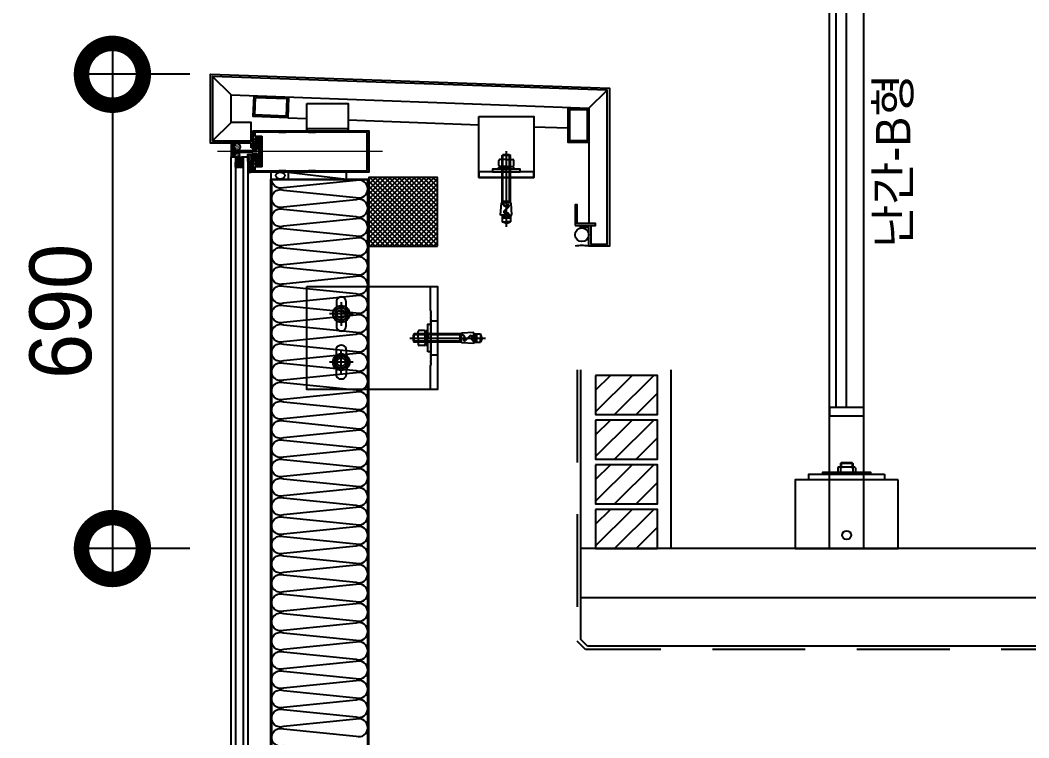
# Model space of a CAD drawing. Header units: millimetres. Extents: x 19868 to 801382, y -4805 to 85279.
# Drawn here: x 743931 to 745398, y 46713 to 47758 of the extents above; entities that cross this region are included whole.
import ezdxf

# ---------------------------------------------------------------- set-up
doc = ezdxf.new("R2010")
doc.units = ezdxf.units.MM
doc.header["$LTSCALE"] = 250
for name, pattern in [('CENTER2', [28.575, 19.05, -3.175, 3.175, -3.175]), ('HID', [2.8, 1.8, -1]), ('HIDDEN', [9.525, 6.35, -3.175])]:
    doc.linetypes.add(name, pattern=pattern)
doc.layers.get('Defpoints').update_dxf_attribs({"color": 151})
for name, color, linetype in [('0-Sheet', 7, 'Continuous'), ('A-ELE-8', 8, 'Continuous'), ('A-ETC', 8, 'Continuous'), ('A-ETC-8', 8, 'Continuous'), ('A-FIN', 6, 'Continuous'), ('A-FIN-8', 8, 'Continuous'), ('A-FIN-9', 7, 'Continuous'), ('A-HAT', 252, 'Continuous'), ('A-HAT-WIREMESH', 9, 'g_mesh'), ('A-WALL', 3, 'Continuous'), ('A-WIN', 4, 'Continuous'), ('A-WP', 1, 'HID'), ('B-AR', 7, 'Continuous'), ('EGI', 6, 'Continuous'), ('fastener', 1, 'Continuous'), ('GLASS', 7, 'Continuous'), ('ISL', 251, 'Continuous'), ('polyamide', 6, 'Continuous'), ('S-TEEL', 4, 'Continuous'), ('SEALANT', 252, 'Continuous'), ('W200', 7, 'Continuous')]:
    doc.layers.add(name, color=color, linetype=linetype)
doc.layers.add('CEN', color=1, linetype='Continuous', lineweight=9)
doc.layers.add('CK', color=221, linetype='Continuous', plot=False)
doc.layers.add('NOPLOT', color=191, linetype='Continuous', plot=False)
doc.styles.add('Gdim', font='')
doc.styles.get('Gdim').set_extended_font_data('Dotum')
doc.linetypes.add('g_mesh', pattern='A,10,-0.8,["X",Gdim,S=0.6,R=0,X=-0.15,Y=-0.3],-0.8', length=11.6)
doc.dimstyles.new('Gdim50', dxfattribs={"dimscale": 30, "dimtxt": 3, "dimasz": 6, "dimexe": 1.5, "dimexo": 2, "dimgap": 1, "dimtad": 1, "dimdec": 0, "dimzin": 0, "dimdsep": 46, "dimlunit": 6, "dimtxsty": 'Gdim', "dimblk": 'DOTSMALL', "dimcen": 1.5, "dimdle": 1.5, "dimclrd": 256, "dimclre": 256, "dimclrt": 256, "dimazin": 0, "dimtfac": 1, "dimtdec": 0, "dimtix": 1, "dimtmove": 2, "dimatfit": 3, "dimldrblk": 'DOTSMALL', "dimfxl": 1.5, "dimtolj": 1, "dimtzin": 0, "dimlwd": -1, "dimlwe": -1, "dimarcsym": 1})
pattern_1 = [(90, (-425974.36132, 38655.42335), (-0.15875, 0.079375), [0, -0.15875])]

# ---------------------------------------------------------------- blocks, each defined once
blk = doc.blocks.new('A$Cd1522425')
at = {"layer": 'GLASS', "transparency": 33554687}
h = blk.add_hatch(dxfattribs=at)
h.set_pattern_fill('ANSI37', color=253, scale=10, angle=90, style=0)
h.set_pattern_definition([(315, (-508016.3903, -48556.2235), (0.8838834765, 0.8838834765), []), (45, (-508016.3903, -48556.2235), (-0.8838834765, 0.8838834765), [])])
h.paths.add_polyline_path([(38, -8.5, -0.198912), (38.3, -7.8, -0.112366), (25.7, -7.8, -0.198912), (26, -8.5), (26, -15.5), (27.1, -15.5), (27.1, -16.2, -0.414214), (27.8, -15.5), (36.3, -15.5, -0.414035), (37, -16.2), (37, -15.5), (38, -15.5)])
at = {"layer": 'SEALANT', "transparency": 33554687}
h = blk.add_hatch(dxfattribs=at)
h.set_pattern_fill('DOTS', color=253, scale=0.5)
h.set_pattern_definition([(360, (-494319.9528, 247536.4127), (0.396875, 0.79375), [0, -0.79375])])
edge = h.paths.add_edge_path()
edge.add_line((28.6, 1.5), (27.7, 1.6))
edge.add_line((27.7, 1.6), (26.8, 1.9))
edge.add_line((26.8, 1.9), (26, 2.3))
edge.add_line((26, 2.3), (25.3, 2.9))
edge.add_line((25.3, 2.9), (24.7, 3.6))
edge.add_line((24.7, 3.6), (24.2, 4.5))
edge.add_line((24.2, 4.5), (23.9, 5.4))
edge.add_line((23.9, 5.4), (23.8, 6.4))
edge.add_line((23.8, 6.4), (23.8, 7.4))
edge.add_line((23.8, 7.4), (23.9, 8.3))
edge.add_line((23.9, 8.3), (24.2, 9.3))
edge.add_line((24.2, 9.3), (24.7, 10.1))
edge.add_line((24.7, 10.1), (25.3, 10.8))
edge.add_line((25.3, 10.8), (26, 11.4))
edge.add_line((26, 11.4), (26.8, 11.9))
edge.add_line((26.8, 11.9), (27.7, 12.2))
edge.add_line((27.7, 12.2), (28.6, 12.2))
edge.add_line((28.6, 12.2), (28.6, 12.5))
edge.add_line((28.6, 12.5), (20, 12.5))
edge.add_arc((-80.5, 2), 101, -5.8538, 5.9479, ccw=False)
edge.add_arc((21, -8.5), 1, 90, 169.4027, ccw=False)
edge.add_line((21, -7.5), (25, -7.5))
edge.add_arc((33.7, 29.5), 38.1, 256.7521, 258.294)
edge.add_line((26, -7.7), (26, -1.5))
edge.add_line((26, -1.5), (24.2, -1.5))
edge.add_arc((24.2, 0), 1.5, 89.9999, 269.9999, ccw=False)
edge.add_line((24.2, 1.5), (28.6, 1.5))
h = blk.add_hatch(dxfattribs=at)
h.set_pattern_fill('DOTS', color=253, scale=0.5)
h.set_pattern_definition([(360, (-494319.9528, 247536.4127), (0.396875, 0.79375), [0, -0.79375])])
edge = h.paths.add_edge_path()
edge.add_line((24.7, 10.1), (25.3, 10.8))
edge.add_line((25.3, 10.8), (25.3, 10.8))
edge.add_line((25.3, 10.8), (26.9, 11.9))
edge.add_line((26.9, 11.9), (28.6, 12.5))
edge.add_line((28.6, 12.5), (20, 12.5))
edge.add_arc((-80.5, 2), 101, -5.8538, 5.9479, ccw=False)
edge.add_arc((21, -8.5), 1, 90, 169.4027, ccw=False)
edge.add_line((21, -7.5), (25, -7.5))
edge.add_arc((33.7, 29.5), 38.1, 256.7521, 258.294)
edge.add_line((26, -7.7), (26, -1.5))
edge.add_line((26, -1.5), (24.2, -1.5))
edge.add_arc((24.2, 0), 1.5, 89.9999, 269.9999, ccw=False)
edge.add_line((24.2, 1.5), (28.6, 1.5))
edge.add_arc((28.7, 6.2), 4.72, 214.6155, 269.1974, ccw=False)
edge.add_line((24.8, 3.5), (24.8, 3.5))
edge.add_line((24.8, 3.5), (24.7, 3.6))
edge.add_line((24.7, 3.6), (24.2, 4.5))
edge.add_line((24.2, 4.5), (23.9, 5.4))
edge.add_line((23.9, 5.4), (23.8, 6.4))
edge.add_line((23.8, 6.4), (23.8, 7.4))
edge.add_line((23.8, 7.4), (23.9, 8.3))
edge.add_line((23.9, 8.3), (24.2, 9.3))
edge.add_line((24.2, 9.3), (24.7, 10.1))
at = {"layer": 'SEALANT'}
h = blk.add_hatch(dxfattribs=at)
h.set_pattern_fill('DOTS', color=8, scale=10, angle=248.1986)
h.set_pattern_definition([(248.1986, (-594092.2372, -85667.5494), (0.4642384319, -0.52226806176), [0, -0.625])])
edge = h.paths.add_edge_path()
edge.add_ellipse((28.6, 6.9), major_axis=(0, 5.37), ratio=0.906309, start_angle=0, end_angle=360, ccw=False)
at = {"layer": 'SEALANT', "transparency": 33554687}
h = blk.add_hatch(dxfattribs=at)
h.set_pattern_fill('DOTS', color=253, scale=0.1, angle=270)
h.set_pattern_definition(pattern_1)
h.paths.add_polyline_path([(52.1, 2.7), (53.9, 2.7), (53.9, 3), (53.9, 3.8), (53.9, 4.5), (52.5, 4.5, -0.362029), (52, 4.9, -0.057613), (51.7, 2.5), (51.9, 2.7, -0.198912)])
at = {"layer": 'SEALANT'}
h = blk.add_hatch(dxfattribs=at)
h.set_pattern_fill('DOTS', color=8, scale=10, angle=248.1986)
h.set_pattern_definition([(248.1986, (-594092.2372, -85669.5494), (0.4642384319, -0.52226806176), [0, -0.625])])
edge = h.paths.add_edge_path()
edge.add_ellipse((28.6, -4.9), major_axis=(0, -3.37), ratio=1, start_angle=0, end_angle=360)
h = blk.add_hatch(dxfattribs=at)
h.set_pattern_fill('DASH', color=253, scale=0.5, angle=90, style=0)
h.set_pattern_definition([(270, (-531570.1055, 15906.2038), (1.5875, -1.5875), [1.5875, -1.5875])])
h.paths.add_polyline_path([(52, -14.5), (44, -14.5), (44, -4.5), (52, -4.5)])
at = {"layer": 'SEALANT', "transparency": 33554687}
h = blk.add_hatch(dxfattribs=at)
h.set_pattern_fill('ANSI37', color=253, scale=0.5)
h.set_pattern_definition([(225, (-449317.0087, -72922.338), (1.122532015, -1.122532015), []), (315, (-449317.0087, -72922.338), (1.122532015, 1.122532015), [])])
h.paths.add_polyline_path([(52, -14.5), (44, -14.5), (44, -31, -0.032752), (52, -30)])
h = blk.add_hatch(dxfattribs=at)
h.set_pattern_fill('DOTS', color=253, scale=0.1, angle=90)
h.set_pattern_definition(pattern_1)
h.paths.add_polyline_path([(52.1, -2.7), (53.9, -2.7), (53.9, -2.9), (53.9, -3.8), (53.9, -4.5), (52.5, -4.5, 0.362029), (52, -4.9, 0.057613), (51.7, -2.5), (51.9, -2.7, 0.198912)])
at = {"layer": 'B-AR'}
for points in [[(54.7, -19, 0.414214), (55.7, -20), (62, -20, 0.414214), (62.5, -19.5), (62.5, 19.5, 0.414214), (62, 20), (55.7, 20, 0.414214), (54.7, 19), (54.7, 4.7, -0.414214), (54.5, 4.5), (52.5, 4.5, -0.414214), (52, 5), (52, 30), (220, 30), (220, -30), (52, -30), (52, -5, -0.414214), (52.5, -4.5), (54.5, -4.5, -0.414214), (54.7, -4.7)], [(56.4, 2.7, 0.414214), (57.4, 3.7), (57.4, 4.6, -0.298217), (57.1, 5.1, -0.298217), (57.4, 5.5), (57.4, 16.3, -0.298217), (57.1, 16.8, -0.414214), (57.6, 17.3), (59.6, 17.3, -0.414214), (60.1, 16.8, -0.236068), (59.9, 16.4), (59.9, 0.4, -0.236068), (60.1, 0, -0.236068), (59.9, -0.4), (59.9, -16.4, -0.236068), (60.1, -16.8, -0.414214), (59.6, -17.3), (57.6, -17.3, -0.414214), (57.1, -16.8, -0.298217), (57.4, -16.3), (57.4, -5.5, -0.298217), (57.1, -5.1, -0.298217), (57.4, -4.6), (57.4, -3.7, 0.414214), (56.4, -2.7), (52.1, -2.7, -0.198912), (51.9, -2.7), (51, -1.8, 0.198911), (50.3, -1.5), (24.2, -1.5, -0.414214), (22.7, 0, -0.414214), (24.2, 1.5), (50.3, 1.5, 0.198912), (51, 1.8), (51.7, 2.5, -0.198912), (52.4, 2.7)], [(89.4, 28), (54.8, 28, 0.414214), (54.3, 27.5), (54.3, 22.7, 0.414214), (54.8, 22.2), (64.2, 22.2, -0.414214), (64.7, 21.7), (64.7, -21.7, -0.414214), (64.2, -22.2), (54.8, -22.2, 0.414214), (54.3, -22.7), (54.3, -27.5, 0.414214), (54.8, -28), (89.4, -28), (89.9, -27.5), (99.1, -27.5), (99.6, -28), (132.4, -28), (132.9, -27.5), (142.1, -27.5), (142.6, -28), (217, -28, 0.414214), (217.5, -27.5), (217.5, 27.5, 0.414214), (217, 28), (142.6, 28), (142.1, 27.5), (132.9, 27.5), (132.4, 28), (99.6, 28), (99.1, 27.5), (89.9, 27.5)]]:
    blk.add_lwpolyline(points, format="xyb", close=True, dxfattribs=at)
at = {"layer": 'CEN', "ltscale": 0.005}
blk.add_line((240, 0), (0, 0), dxfattribs=at)
at = {"layer": 'GLASS', "color": 1, "linetype": 'Continuous'}
for p, q in [((26.8, -15.5, 0), (26.8, -22.5, 0)), ((37.2, -15.5, 0), (37.2, -22.5, 0))]:
    blk.add_line(p, q, dxfattribs=at)
at = {"layer": 'GLASS', "color": 1, "linetype": 'Continuous', "elevation": 0}
blk.add_lwpolyline([(38, -8.5, -0.198912), (38.3, -7.8, -0.112366), (25.7, -7.8, -0.198912), (26, -8.5), (26, -15.5), (27.1, -15.5), (27.1, -16.2, -0.414214), (27.8, -15.5), (36.3, -15.5, -0.414035), (37, -16.2), (37, -15.5), (38, -15.5)], format="xyb", close=True, dxfattribs=at)
for points in [[(27.1, -15.5), (27.1, -22.5), (26, -22.5), (26, -15.5)], [(37, -15.5), (37, -22.5), (38, -22.5), (38, -15.5)]]:
    blk.add_lwpolyline(points, close=True, dxfattribs=at)
for points in [[(37, -16.2, 0.414214), (36.3, -15.5), (27.8, -15.5, 0.414214), (27.1, -16.2), (27.1, -22, 0.414214), (27.6, -22.5), (31.5, -22.5), (32, -22), (32.5, -22.5), (36.5, -22.5, 0.414214), (37, -22), (37, -16.2)], [(36.5, -16.2), (36.5, -21.8, -0.414214), (36.3, -22), (27.8, -22, -0.414214), (27.6, -21.8), (27.6, -16.2, -0.414214), (27.8, -16), (36.3, -16, -0.414214), (36.5, -16.2)]]:
    blk.add_lwpolyline(points, format="xyb", dxfattribs=at)
at = {"layer": 'GLASS', "color": 8, "linetype": 'Continuous'}
for centre in [(28.4, -16.7, 0), (28.4, -18.2, 0), (28.4, -19.7, 0), (28.4, -21.2, 0), (29.8, -16.7, 0), (29.8, -18.2, 0), (29.8, -19.7, 0), (29.8, -21.2, 0), (31.2, -16.7, 0), (31.2, -18.2, 0), (31.2, -19.7, 0), (31.2, -21.2, 0), (32.8, -16.7, 0), (32.8, -18.2, 0), (32.8, -19.7, 0), (32.8, -21.2, 0), (34.2, -16.7, 0), (34.2, -18.2, 0), (34.2, -19.7, 0), (34.2, -21.2, 0), (35.8, -16.7, 0), (35.8, -18.2, 0), (35.8, -19.7, 0), (35.8, -21.2, 0)]:
    blk.add_circle(centre, 0.65, dxfattribs=at)
at = {"layer": 'polyamide', "color": 5}
blk.add_lwpolyline([(60.3, 17.8), (60.3, 0), (60.3, 17.8), (56.9, 17.8), (56.9, 3.5), (56.4, 3), (53.9, 3), (53.9, 3.8), (54.4, 4.3), (54.9, 4.3), (54.9, 6.4), (55.2, 6.7), (55.2, 17), (54.9, 17), (54.9, 19), (55.4, 19.5), (61.8, 19.5), (62.3, 19), (62.3, 17), (62, 17), (62, 6.5), (62.3, 6.5), (62.3, 2), (62, 2), (62, -2), (62.3, -2), (62.3, -6.5), (62, -6.5), (62, -17), (62.3, -17), (62.3, -19), (61.8, -19.5), (55.4, -19.5), (54.9, -19), (54.9, -17), (55.2, -17), (55.2, -6.7), (54.9, -6.4), (54.9, -4.3), (54.4, -4.3), (53.9, -3.8), (53.9, -2.9), (56.4, -2.9), (56.9, -3.4), (56.9, -17.8), (60.3, -17.8), (60.3, 0)], dxfattribs=at)
at = {"layer": 'SEALANT', "color": 4, "elevation": 0}
blk.add_lwpolyline([(20, -8.5, 0.051914), (20, 12.5)], format="xyb", dxfattribs=at)
at = {"layer": 'SEALANT', "color": 4}
blk.add_lwpolyline([(52, -14.5), (44, -14.5), (44, -4.5), (52, -4.5)], close=True, dxfattribs=at)
blk.add_lwpolyline([(52, -30, 0.032752), (44, -31)], format="xyb", dxfattribs=at)
at = {"layer": 'SEALANT', "color": 8}
for centre, start, end in [((40.6, 5.1), 346.7784, 359.2245), ((40.6, -5.1), 0.7755, 13.2216)]:
    blk.add_arc(centre, 11.4, start, end, dxfattribs=at)
at = {"layer": 'SEALANT', "color": 4, "extrusion": (0, 0, -1)}
blk.add_ellipse((28.6, 6.9), major_axis=(0, 5.37), ratio=0.906309, dxfattribs=at)
at = {"layer": 'SEALANT', "color": 4}
blk.add_ellipse((28.6, -4.9, 0), major_axis=(0, -3.37), ratio=1, dxfattribs=at)
blk = doc.blocks.new('M12-STUD ANCHOR')
at = {"layer": 'A-ETC-8'}
for p, q in [((22.7, 48), (23.9, 49.2)), ((34.7, 48), (22.7, 48)), ((22.7, -20.8), (22.7, 48)), ((33.5, 49.2), (23.9, 49.2)), ((23.9, -20.8), (23.9, 49.2)), ((28.7, 54.2), (28.7, -55.8)), ((33.5, 49.2), (34.7, 48)), ((33.5, -20.8), (33.5, 49.2)), ((34.7, -20.8), (34.7, 48)), ((17.8, 33.7), (17.8, 40.7)), ((28.2, 30.2), (18, 31.2)), ((18, 28.2), (18, 31.2)), ((18, 31.2), (29.2, 31.2)), ((28.7, 42.2), (19.2, 42.2)), ((28.7, 32.2), (19.2, 32.2)), ((23.3, 33.7), (23.3, 40.7)), ((28.2, 27.2), (28.2, 30.2)), ((28.7, 42.2), (38.2, 42.2)), ((28.7, 32.2), (38.2, 32.2)), ((29.2, 29.2), (29.2, 32.2)), ((39.5, 31.2), (29.2, 32.2)), ((34.2, 33.7), (34.2, 40.7)), ((39.5, 28.2), (39.5, 31.2)), ((39.7, 33.7), (39.7, 40.7)), ((28.2, 27.2), (18, 28.2)), ((39.5, 28.2), (28.2, 28.2)), ((39.5, 28.2), (29.2, 29.2)), ((20.5, -38.8), (21.7, -20.8)), ((21.7, -20.8), (24.3, -20.8)), ((22.7, -18.4), (34.7, -18.4)), ((28.7, -20.8), (24.8, -20.8)), ((25.8, -32.3), (32, -26.1)), ((26.2, -32.6), (32.3, -26.5)), ((35.7, -20.8), (28.7, -20.8)), ((36.9, -38.8), (35.7, -20.8)), ((28.7, -38.8), (20.5, -38.8)), ((22.7, -38.8), (22.7, -48.4)), ((22.7, -41.2), (34.7, -41.2)), ((22.7, -42.4), (34.7, -42.4)), ((31.1, -35.9), (27.5, -35.9)), ((31.1, -36.4), (27.5, -36.4)), ((31.1, -38.8), (28.7, -38.8)), ((32.3, -38.8), (36.9, -38.8)), ((34.7, -38.8), (34.7, -48.4)), ((22.7, -48.4), (28.7, -48.4)), ((28.7, -50.8), (22.7, -48.4)), ((28.7, -50.8), (34.7, -48.4)), ((34.7, -48.4), (28.7, -48.4))]:
    blk.add_line(p, q, dxfattribs=at)
for centre, radius, start, end in [((19.2, 40.7), 1.47, 90, 180), ((19.2, 33.7), 1.47, 180, 270), ((21.8, 40.7), 1.47, 360, 90), ((21.8, 33.7), 1.47, 270, 360), ((24.7, 40.7), 1.47, 90, 180), ((24.7, 33.7), 1.47, 180, 270), ((32.8, 40.7), 1.47, 360, 90), ((32.8, 33.7), 1.47, 270, 360), ((35.7, 40.7), 1.47, 90, 180), ((35.7, 33.7), 1.47, 180, 270), ((38.2, 40.7), 1.47, 360, 90), ((38.2, 33.7), 1.47, 270, 360), ((27.7, -21.9), 3.6, 161.9622, 315), ((27.7, -21.9), 3.12, 159.0667, 315), ((31.1, -25.3), 1.68, 315, 135), ((31.1, -25.3), 1.2, 315, 135), ((27.5, -34), 2.4, 135, 270), ((27.5, -34), 1.92, 135, 270), ((31.1, -37.6), 1.68, 314.4153, 90), ((31.1, -37.6), 1.2, 270, 90)]:
    blk.add_arc(centre, radius, start, end, dxfattribs=at)
blk = doc.blocks.new('A$C7453124a')
at = {"layer": 'A-ETC-8'}
for points in [[(-40, 88.4), (40, 88.4), (40, 0), (-40, 0)], [(-40, 8), (-40, 0), (40, 0), (40, 8)], [(-20, 8), (20, 8), (20, 12), (-20, 12)]]:
    blk.add_lwpolyline(points, close=True, dxfattribs=at)
blk.add_blockref('M12-STUD ANCHOR', (-28.7, -16.2), dxfattribs=at)
blk = doc.blocks.new('A$C057cb786')
at = {"layer": 'A-ETC-8'}
for p, q in [((-300, 119.9), (-327, 146.9)), ((220, 100.9), (247, 127)), ((-327, 53), (-300, 80)), ((-217.9, 86.9), (-190, 85.9)), ((-130, 83.7), (60, 76.7)), ((140, 73.8), (190, 72))]:
    blk.add_line(p, q, dxfattribs=at)
for points in [[(-300, 119.9), (220, 100.9), (220, -67)], [(-271, 53), (-271, 80), (-300, 80), (-300, 119.9)]]:
    blk.add_lwpolyline(points, dxfattribs=at)
for points in [[(-266.8, 118.7), (-216.8, 116.9), (-217.9, 86.9), (-267.9, 88.7)], [(-264.6, 116.3), (-219.2, 114.7), (-220.1, 89.3), (-265.5, 91)], [(-190, 107.5), (-130, 107.5), (-130, 67.5), (-190, 67.5)], [(220, 100.9), (220, 50.9), (190, 50.9), (190, 100.9)], [(217.7, 98.6), (217.7, 53.2), (192.3, 53.2), (192.3, 98.6)], [(-190, 67.5), (-130, 67.5), (-130, 70.5), (-190, 70.5)], [(200, -70), (230, -70), (230, -67), (203, -67), (203, -40), (200, -40)]]:
    blk.add_lwpolyline(points, close=True, dxfattribs=at)
blk.add_arc((210, -163.7), 64.5, 81.0843, 98.9157, dxfattribs=at)
blk.add_ellipse((210, -83.5), major_axis=(0, 10), ratio=0.999542, dxfattribs=at)
at = {"layer": 'A-FIN-9'}
blk.add_lwpolyline([(-271, 42.8), (-271, 50), (-330, 50), (-330, 150), (250, 130), (250, -100), (220, -100), (220, -73), (208, -73), (208, -70), (223, -70), (223, -97), (247, -97), (247, 127.1), (-327, 146.9), (-327, 53), (-268, 53), (-268, 42.8)], close=True, dxfattribs=at)
at = {"layer": 'A-ETC-8'}
blk.add_blockref('A$C7453124a', (100, 0), dxfattribs=at)
blk = doc.blocks.new('m12 set anchor')
at = {"layer": 'A-ETC-8', "color": 1}
for p, q in [((-4.8, 21), (-6, 19.8)), ((-6, 19.8), (6, 19.8)), ((-6, -49), (-6, 19.8)), ((-4.8, 21), (4.8, 21)), ((-4.8, -49), (-4.8, 21)), ((0, 26), (0, -84)), ((6, 19.8), (4.8, 21)), ((4.8, -49), (4.8, 21)), ((6, -49), (6, 19.8)), ((-11, 5.5), (-11, 12.5)), ((-10.8, 3), (-0.5, 4)), ((-10.8, 0), (-10.8, 3)), ((-10.8, 0), (-0.5, 1)), ((-10.8, 0), (0.5, 0)), ((0, 14), (-9.5, 14)), ((0, 4), (-9.5, 4)), ((-5.5, 5.5), (-5.5, 12.5)), ((-0.5, 1), (-0.5, 4)), ((10.7, 3), (-0.5, 3)), ((0, 14), (9.5, 14)), ((0, 4), (9.5, 4)), ((0.5, 2), (10.7, 3)), ((0.5, -1), (0.5, 2)), ((0.5, -1), (10.7, 0)), ((5.5, 5.5), (5.5, 12.5)), ((10.7, 0), (10.7, 3)), ((11, 5.5), (11, 12.5)), ((-8.2, -67), (-7, -49)), ((-7, -49), (0, -49)), ((6, -46.6), (-6, -46.6)), ((2.6, -60.8), (-3.6, -54.7)), ((2.9, -60.5), (-3.2, -54.4)), ((0, -49), (3.9, -49)), ((7, -49), (4.4, -49)), ((8.2, -67), (7, -49)), ((-3.6, -67), (-8.2, -67)), ((-6, -67), (-6, -76.6)), ((6, -69.4), (-6, -69.4)), ((6, -70.6), (-6, -70.6)), ((-2.4, -64.1), (1.2, -64.1)), ((-2.4, -64.6), (1.2, -64.6)), ((-2.4, -67), (0, -67)), ((0, -67), (8.2, -67)), ((6, -67), (6, -76.6)), ((0, -79), (-6, -76.6)), ((-6, -76.6), (0, -76.6)), ((6, -76.6), (0, -76.6)), ((0, -79), (6, -76.6))]:
    blk.add_line(p, q, dxfattribs=at)
for centre, radius, start, end in [((-9.5, 12.5), 1.47, 90, 180), ((-9.5, 5.5), 1.47, 180, 270), ((-7, 12.5), 1.47, 0, 90), ((-7, 5.5), 1.47, 270, 0), ((-4, 12.5), 1.47, 90, 180), ((-4, 5.5), 1.47, 180, 270), ((4, 12.5), 1.47, 0, 90), ((4, 5.5), 1.47, 270, 0), ((7, 12.5), 1.47, 90, 180), ((7, 5.5), 1.47, 180, 270), ((9.5, 12.5), 1.47, 0, 90), ((9.5, 5.5), 1.47, 270, 0), ((-2.4, -53.5), 1.68, 45, 225), ((-2.4, -53.5), 1.2, 45, 225), ((1, -50.1), 3.6, 225, 18.0378), ((1, -50.1), 3.12, 225, 20.9333), ((-2.4, -65.8), 1.68, 90, 225.5847), ((-2.4, -65.8), 1.2, 90, 270), ((1.2, -62.2), 2.4, 270, 45), ((1.2, -62.2), 1.92, 270, 45)]:
    blk.add_arc(centre, radius, start, end, dxfattribs=at)
blk = doc.blocks.new('A$C34c8856c')
at = {"layer": 'fastener', "linetype": 'CENTER2'}
for p, q in [((-140, 52.2, 0), (-140, 17.8, 0)), ((-122.8, 35, 0), (-157.2, 35, 0)), ((-140, -52.2, 0), (-140, -17.8, 0)), ((-122.8, -35, 0), (-157.2, -35, 0))]:
    blk.add_line(p, q, dxfattribs=at)
at = {"layer": 'fastener'}
for points in [[(-140, 45.4), (-149, 40.2), (-149, 29.8), (-140, 24.6), (-131, 29.8), (-131, 40.2)], [(-140, -45.4), (-149, -40.2), (-149, -29.8), (-140, -24.6), (-131, -29.8), (-131, -40.2)]]:
    blk.add_lwpolyline(points, close=True, dxfattribs=at)
for centre, radius in [((-140, 35, 0), 12.2), ((-140, 35, 0), 9), ((-140, -35, 0), 12.2), ((-140, -35, 0), 9)]:
    blk.add_circle(centre, radius, dxfattribs=at)
at = {"layer": 'fastener', "linetype": 'HIDDEN'}
for centre in [(-140, 35, 0), (-140, -35, 0)]:
    blk.add_circle(centre, 6, dxfattribs=at)
at = {"layer": 'S-TEEL'}
for points in [[(-190, 75), (0, 75), (0, -75), (-190, -75)], [(-14, -20), (-14, 20), (-10, 20), (-9, 19), (-10, 18), (-9, 17), (-10, 16), (-9, 15), (-10, 14), (-9, 13), (-10, 12), (-9, 11), (-10, 10), (-9, 9), (-10, 8), (-9, 7), (-10, 6), (-9, 5), (-10, 4), (-9, 3), (-10, 2), (-9, 1), (-10, 0), (-9, -1), (-10, -2), (-9, -3), (-10, -4), (-9, -5), (-10, -6), (-9, -7), (-10, -8), (-9, -9), (-10, -10), (-9, -11), (-10, -12), (-9, -13), (-10, -14), (-9, -15), (-10, -16), (-9, -17), (-10, -18), (-9, -19), (-10, -20)]]:
    blk.add_lwpolyline(points, close=True, dxfattribs=at)
blk.add_lwpolyline([(-10, 40), (-10, 75), (0, 75), (0, -75), (-10, -75), (-10, -40), (-9, -39), (-10, -38), (-9, -37), (-10, -36), (-9, -35), (-10, -34), (-9, -33), (-10, -32), (-9, -31), (-10, -30), (-9, -29), (-10, -28), (-9, -27), (-10, -26), (-9, -25), (-10, -24), (-9, -23), (-10, -22), (-9, -21), (-10, -20), (-9, -19), (-10, -18), (-9, -17), (-10, -16), (-9, -15), (-10, -14), (-9, -13), (-10, -12), (-9, -11), (-10, -10), (-9, -9), (-10, -8), (-9, -7), (-10, -6), (-9, -5), (-10, -4), (-9, -3), (-10, -2), (-9, -1), (-10, 0), (-9, 1), (-10, 2), (-9, 3), (-10, 4), (-9, 5), (-10, 6), (-9, 7), (-10, 8), (-9, 9), (-10, 10), (-9, 11), (-10, 12), (-9, 13), (-10, 14), (-9, 15), (-10, 16), (-9, 17), (-10, 18), (-9, 19), (-10, 20), (-9, 21), (-10, 22), (-9, 23), (-10, 24), (-9, 25), (-10, 26), (-9, 27), (-10, 28), (-9, 29), (-10, 30), (-9, 31), (-10, 32), (-9, 33), (-10, 34), (-9, 35), (-10, 36), (-9, 37), (-10, 38), (-9, 39), (-10, 40)], dxfattribs=at)
for points in [[(-146.7, 15, 0.745357), (-133.3, 15, 0.072565), (-133, 17), (-133, 53, 0.072565), (-133.3, 55, 0.745355), (-146.7, 55, 0.072565), (-147, 53), (-147, 17, 0.072565)], [(-146.7, -15, -0.745357), (-133.3, -15, -0.072565), (-133, -17), (-133, -53, -0.072565), (-133.3, -55, -0.745355), (-146.7, -55, -0.072565), (-147, -53), (-147, -17, -0.072565)]]:
    blk.add_lwpolyline(points, format="xyb", close=True, dxfattribs=at)
at = {"layer": 'S-TEEL', "color": 1}
blk.add_lwpolyline([(0, -25), (-9, -25), (-9, 25), (0, 25)], close=True, dxfattribs=at)
at = {"layer": 'fastener', "rotation": 90}
blk.add_blockref('m12 set anchor', (-14, 0), dxfattribs=at)
blk = doc.blocks.new('_DotSmall')
at = {"color": 0, "linetype": 'ByBlock', "const_width": 0.5}
blk.add_lwpolyline([(-0.0625, 0, 1), (0.0625, 0, 1)], format="xyb", close=True, dxfattribs=at)
blk = doc.blocks.new('*D246')
at = {"layer": 'CK', "transparency": 16777216}
for p, q in [((744065.4, 47723.9), (744065.4, 46943.9)), ((744178.2, 47678.9), (744020.4, 47678.9)), ((744178.2, 46988.9), (744020.4, 46988.9))]:
    blk.add_line(p, q, dxfattribs=at)
at = {"layer": 'Defpoints', "color": 0, "transparency": 16777216}
for p in [(744238.2, 47678.9), (744065.4, 46988.9), (744238.2, 46988.9)]:
    blk.add_point(p, dxfattribs=at)
at = {"layer": 'CK', "transparency": 16777216, "xscale": 180, "yscale": 180, "zscale": 180}
for p, rotation in [((744065.4, 47678.9), 90), ((744065.4, 46988.9), 270)]:
    blk.add_blockref('_DotSmall', p, dxfattribs=dict(at, rotation=rotation))
at = {"layer": 'CK', "transparency": 16777216, "insert": (743990.3, 47333.9), "char_height": 90, "attachment_point": 5, "rotation": 90, "style": 'Gdim'}
blk.add_mtext('\\A1;690', dxfattribs=at)
blk = doc.blocks.new('옥탑난간')
at = {"layer": 'A-ELE-8'}
for p, q in [((-25, 0), (-25, 1188)), ((-15, 205), (-15, 1188)), ((0, 205), (0, 1188)), ((25, 0), (25, 1188)), ((-13, 117.5), (-13, 111.5)), ((11, 118.5), (-11, 118.5)), ((-9, 123.5), (-8, 124.5)), ((-9, 123.5), (-9, 111.5)), ((9, 123.5), (-9, 123.5)), ((8, 124.5), (-8, 124.5)), ((-8, 124.5), (-8, 118.5)), ((8, 124.5), (9, 123.5)), ((8, 124.5), (8, 118.5)), ((9, 123.5), (9, 111.5)), ((13, 117.5), (13, 111.5)), ((-35, 110.5), (35, 110.5))]:
    blk.add_line(p, q, dxfattribs=at)
for points in [[(25, 1200), (-25, 1200), (-25, 1188), (25, 1188)], [(25, 205), (-25, 205), (-25, 193), (25, 193)], [(55, 108), (55, 100), (-55, 100), (-55, 108)], [(35, 108), (35, 110.5), (-35, 110.5), (-35, 108)], [(75, 100), (-75, 100), (-75, 0), (75, 0)]]:
    blk.add_lwpolyline(points, close=True, dxfattribs=at)
blk.add_circle((0, 19.5), 6.5, dxfattribs=at)
for centre, radius, start, end in [((-11, 116), 2.5, 36.8699, 143.1301), ((0, 77.5), 41, 77.3196, 102.6804), ((11, 116), 2.5, 36.8699, 143.1301), ((-11, 113), 2.5, 216.8699, 323.1301), ((0, 151.5), 41, 257.3196, 282.6804), ((11, 113), 2.5, 216.8699, 323.1301), ((11, 113), 2.5, 216.8699, 323.1301)]:
    blk.add_arc(centre, radius, start, end, dxfattribs=at)

msp = doc.modelspace()

# ---------------------------------------------------------------- hatches: boundary and pattern name
at = {"layer": 'A-ETC'}
h = msp.add_hatch(dxfattribs=at)
h.set_pattern_fill('ANSI37', color=251, scale=40, style=0)
h.set_pattern_definition([(45, (800082.7843, 49741.2725), (-3.5355339, 3.5355339), []), (135, (800082.7843, 49741.2725), (-3.5355339, -3.5355339), [])])
h.paths.add_polyline_path([(744538.2, 47428.9), (744538.2, 47528.9), (744438.2, 47528.9), (744438.2, 47428.9)])
at = {"layer": 'A-HAT', "lineweight": -3}
h = msp.add_hatch(dxfattribs=at)
h.set_pattern_fill('ANSI31', color=256, scale=7, style=0)
h.set_pattern_definition([(45, (661682.234, 49562.554), (-15.715448, 15.715448), [])])
h.paths.add_polyline_path([(744858.2, 47240.9), (744768.2, 47240.9), (744768.2, 47183.9), (744858.2, 47183.9)])
h = msp.add_hatch(dxfattribs=at)
h.set_pattern_fill('ANSI31', color=256, scale=7, style=0)
h.set_pattern_definition([(45, (661682.234, 49497.554), (-15.715448, 15.715448), [])])
h.paths.add_polyline_path([(744858.2, 47175.9), (744768.2, 47175.9), (744768.2, 47118.9), (744858.2, 47118.9)])
h = msp.add_hatch(dxfattribs=at)
h.set_pattern_fill('ANSI31', color=256, scale=7, style=0)
h.set_pattern_definition([(45, (661682.234, 49432.554), (-15.715448, 15.715448), [])])
h.paths.add_polyline_path([(744858.2, 47110.9), (744768.2, 47110.9), (744768.2, 47053.9), (744858.2, 47053.9)])
h = msp.add_hatch(dxfattribs=at)
h.set_pattern_fill('ANSI31', color=256, scale=7, style=0)
h.set_pattern_definition([(45, (661682.234, 49367.554), (-15.715448, 15.715448), [])])
h.paths.add_polyline_path([(744858.2, 47045.9), (744768.2, 47045.9), (744768.2, 46988.9), (744858.2, 46988.9)])

# ---------------------------------------------------------------- linework, layer by layer
at = {"layer": '0-Sheet'}
for p, q in [((744270.2, 47578.9), (744270.2, 47571.7)), ((744270.2, 47571.7), (744267.2, 47571.7))]:
    msp.add_line(p, q, dxfattribs=at)
at = {"layer": 'A-ETC', "color": 1, "elevation": 0}
msp.add_lwpolyline([(744538.2, 47428.9), (744538.2, 47528.9), (744438.2, 47528.9), (744438.2, 47428.9), (744538.2, 47428.9)], dxfattribs=at)
at = {"layer": 'A-FIN'}
for p, q in [((744878.2, 46988.9), (744878.2, 47248.9)), ((747720.2, 46988.9), (744746.2, 46988.9))]:
    msp.add_line(p, q, dxfattribs=at)
at = {"layer": 'A-FIN-8'}
for p, q in [((744746.2, 47248.9), (744746.2, 46857.1)), ((744756.4, 46846.9), (744746.2, 46857.1)), ((748220, 46846.9), (744756.4, 46846.9))]:
    msp.add_line(p, q, dxfattribs=at)
at = {"layer": 'A-HAT-WIREMESH', "ltscale": 0.6}
msp.add_line((744746.2, 46917.9), (748208.5, 46917.9), dxfattribs=at)
at = {"layer": 'A-WALL'}
for points in [[(744768.2, 47240.9), (744768.2, 47183.9), (744858.2, 47183.9), (744858.2, 47240.9)], [(744768.2, 47175.9), (744768.2, 47118.9), (744858.2, 47118.9), (744858.2, 47175.9)], [(744768.2, 47110.9), (744768.2, 47053.9), (744858.2, 47053.9), (744858.2, 47110.9)], [(744768.2, 47045.9), (744768.2, 46988.9), (744858.2, 46988.9), (744858.2, 47045.9)]]:
    msp.add_lwpolyline(points, close=True, dxfattribs=at)
at = {"layer": 'A-WIN'}
for points in [[(744244.2, 44987.4, -0.414214), (744243.2, 44986.4), (744239.2, 44986.4, -0.414214), (744238.2, 44987.4), (744238.2, 47558, -0.414214), (744239.2, 47559), (744243.2, 47559, -0.414214), (744244.2, 47558)], [(744262.2, 44987.4, -0.414214), (744261.2, 44986.4), (744257.2, 44986.4, -0.414214), (744256.2, 44987.4), (744256.2, 47558, -0.414214), (744257.2, 47559), (744261.2, 47559, -0.414214), (744262.2, 47558)]]:
    msp.add_lwpolyline(points, format="xyb", close=True, dxfattribs=at)
at = {"layer": 'A-WP', "ltscale": 0.3}
for p, q in [((744741.2, 47248.9), (744741.2, 46854.1)), ((744753.4, 46841.9), (744741.2, 46854.1)), ((748223.1, 46841.9), (744753.4, 46841.9))]:
    msp.add_line(p, q, dxfattribs=at)
at = {"layer": 'EGI', "color": 8}
for p, q in [((744320.8, 47536.5, 0), (744405.8, 47526.5, 0)), ((744437, 45048.9, 0), (744437, 47496.5, 0)), ((744438.2, 45048.9, 0), (744438.2, 47496.5, 0))]:
    msp.add_line(p, q, dxfattribs=at)
at = {"layer": 'EGI'}
msp.add_lwpolyline([(744295.8, 47525.3, -0.414214), (744297, 47526.5), (744437, 47526.5, -0.414214), (744438.2, 47525.3), (744438.2, 47496.5), (744437, 47496.5), (744437, 47525.3), (744297, 47525.3), (744297, 45020.1), (744437, 45020.1), (744437, 45048.9), (744438.2, 45048.9), (744438.2, 45020.1, -0.414214), (744437, 45018.9), (744297, 45018.9, -0.414214), (744295.8, 45020.1), (744295.8, 47525.3)], format="xyb", dxfattribs=at)
at = {"layer": 'ISL', "elevation": 0}
msp.add_lwpolyline([(744320.8, 47526.5), (744405.8, 47526.5), (744405.8, 47536.5), (744320.8, 47536.5)], close=True, dxfattribs=at)
at = {"layer": 'ISL'}
msp.add_lwpolyline([(744314, 46701.8, -1.372593), (744314, 46726.5), (744420, 46715.8, 0.509267), (744437, 46728.1, 0.509267), (744420, 46740.5), (744314, 46729.8, -1.372593), (744314, 46754.5), (744420, 46743.8, 0.509267), (744437, 46756.1, 0.509267), (744420, 46768.5), (744314, 46757.8, -1.372593), (744314, 46782.5), (744420, 46771.8, 0.509267), (744437, 46784.1, 0.509267), (744420, 46796.5), (744314, 46785.8, -1.372593), (744314, 46810.5), (744420, 46799.8, 0.509267), (744437, 46812.1, 0.509267), (744420, 46824.5), (744314, 46813.8, -1.372593), (744314, 46838.5), (744420, 46827.8, 0.509267), (744437, 46840.1, 0.509267), (744420, 46852.5), (744314, 46841.8, -1.372593), (744314, 46866.5), (744420, 46855.8, 0.509267), (744437, 46868.1, 0.509267), (744420, 46880.5), (744314, 46869.8, -1.372593), (744314, 46894.5), (744420, 46883.8, 0.509267), (744437, 46896.1, 0.509267), (744420, 46908.5), (744314, 46897.8, -1.372593), (744314, 46922.5), (744420, 46911.8, 0.509267), (744437, 46924.1, 0.509267), (744420, 46936.5), (744314, 46925.8, -1.372593), (744314, 46950.5), (744420, 46939.8, 0.509267), (744437, 46952.1, 0.509267), (744420, 46964.5), (744314, 46953.8, -1.372593), (744314, 46978.5), (744420, 46967.8, 0.509267), (744437, 46980.1, 0.509267), (744420, 46992.5), (744314, 46981.8, -1.372593), (744314, 47006.5), (744420, 46995.8, 0.509267), (744437, 47008.1, 0.509267), (744420, 47020.5), (744314, 47009.8, -1.372593), (744314, 47034.5), (744420, 47023.8, 0.509267), (744437, 47036.1, 0.509267), (744420, 47048.5), (744314, 47037.8, -1.372593), (744314, 47062.5), (744420, 47051.8, 0.509267), (744437, 47064.1, 0.509267), (744420, 47076.5), (744314, 47065.8, -1.372593), (744314, 47090.5), (744420, 47079.8, 0.509267), (744437, 47092.1, 0.509267), (744420, 47104.5), (744314, 47093.8, -1.372593), (744314, 47118.5), (744420, 47107.8, 0.509267), (744437, 47120.1, 0.509267), (744420, 47132.5), (744314, 47121.8, -1.372593), (744314, 47146.5), (744420, 47135.8, 0.509267), (744437, 47148.1, 0.509267), (744420, 47160.5), (744314, 47149.8, -1.372593), (744314, 47174.5), (744420, 47163.8, 0.509267), (744437, 47176.1, 0.509267), (744420, 47188.5), (744314, 47177.8, -1.372593), (744314, 47202.5), (744420, 47191.8, 0.509267), (744437, 47204.1, 0.509267), (744420, 47216.5), (744314, 47205.8, -1.372593), (744314, 47230.5), (744420, 47219.8, 0.509267), (744437, 47232.1, 0.509267), (744420, 47244.5), (744314, 47233.8, -1.372593), (744314, 47258.5), (744420, 47247.8, 0.509267), (744437, 47260.1, 0.509267), (744420, 47272.5), (744314, 47261.8, -1.372593), (744314, 47286.5), (744420, 47275.8, 0.509267), (744437, 47288.1, 0.509267), (744420, 47300.5), (744314, 47289.8, -1.372593), (744314, 47314.5), (744420, 47303.8, 0.509267), (744437, 47316.1, 0.509267), (744420, 47328.5), (744314, 47317.8, -1.372593), (744314, 47342.5), (744420, 47331.8, 0.509267), (744437, 47344.1, 0.509267), (744420, 47356.5), (744314, 47345.8, -1.372593), (744314, 47370.5), (744420, 47359.8, 0.509267), (744437, 47372.1, 0.509267), (744420, 47384.5), (744314, 47373.8, -1.372593), (744314, 47398.5), (744420, 47387.8, 0.509267), (744437, 47400.1, 0.509267), (744420, 47412.5), (744314, 47401.8, -1.372593), (744314, 47426.5), (744420, 47415.8, 0.509267), (744437, 47428.1, 0.509267), (744420, 47440.5), (744314, 47429.8, -1.372593), (744314, 47454.5), (744420, 47443.8, 0.509267), (744437, 47456.1, 0.509267), (744420, 47468.5), (744314, 47457.8, -1.372593), (744314, 47482.5), (744420, 47471.8, 0.509267), (744437, 47484.1, 0.509267), (744420, 47496.5), (744314, 47485.8, -1.372593), (744314, 47510.5), (744420, 47499.8, 0.509267), (744437, 47512.1, 0.509267), (744420, 47524.5), (744314, 47513.8, -0.517088), (744297, 47526.5, -0.517088)], format="xyb", dxfattribs=at)
at = {"layer": 'SEALANT', "color": 4}
msp.add_arc((744264, 47530.9, 0), 32.2, 350.0002, 9.9997, dxfattribs=at)
msp.add_ellipse((744309.5, 47531.5, 0), major_axis=(6.47, 0), ratio=0.77258, dxfattribs=at)

# ---------------------------------------------------------------- block references
at = {"layer": 'A-ELE-8'}
msp.add_blockref('옥탑난간', (745133.2, 46988.9), dxfattribs=at)
at = {"layer": 'A-ETC-8'}
msp.add_blockref('A$C34c8856c', (744538.2, 47295.2), dxfattribs=at)
at = {"layer": 'A-FIN-9'}
msp.add_blockref('A$C057cb786', (744538.2, 47528.9), dxfattribs=at)
at = {"layer": 'W200'}
msp.add_blockref('A$Cd1522425', (744218.2, 47566.5), dxfattribs=at)

# ---------------------------------------------------------------- texts
at = {"layer": 'NOPLOT', "style": 'Gdim'}
msp.add_text('난간-B형', height=50, rotation=90, dxfattribs=at).set_placement((745225.8, 47426.4, 0))

# ---------------------------------------------------------------- dimensions: what is measured, and where the dimension line sits
at = {"layer": 'CK'}
dim = msp.add_linear_dim(base=(744065.4, 46988.9), p1=(744238.2, 47678.9), p2=(744238.2, 46988.9), angle=90, dimstyle='Gdim50', dxfattribs=at)
dim.commit()
dim.dimension.update_dxf_attribs({"geometry": '*D246', "text_midpoint": (743990.3, 47333.9)})

doc.saveas('drawing.dxf')
